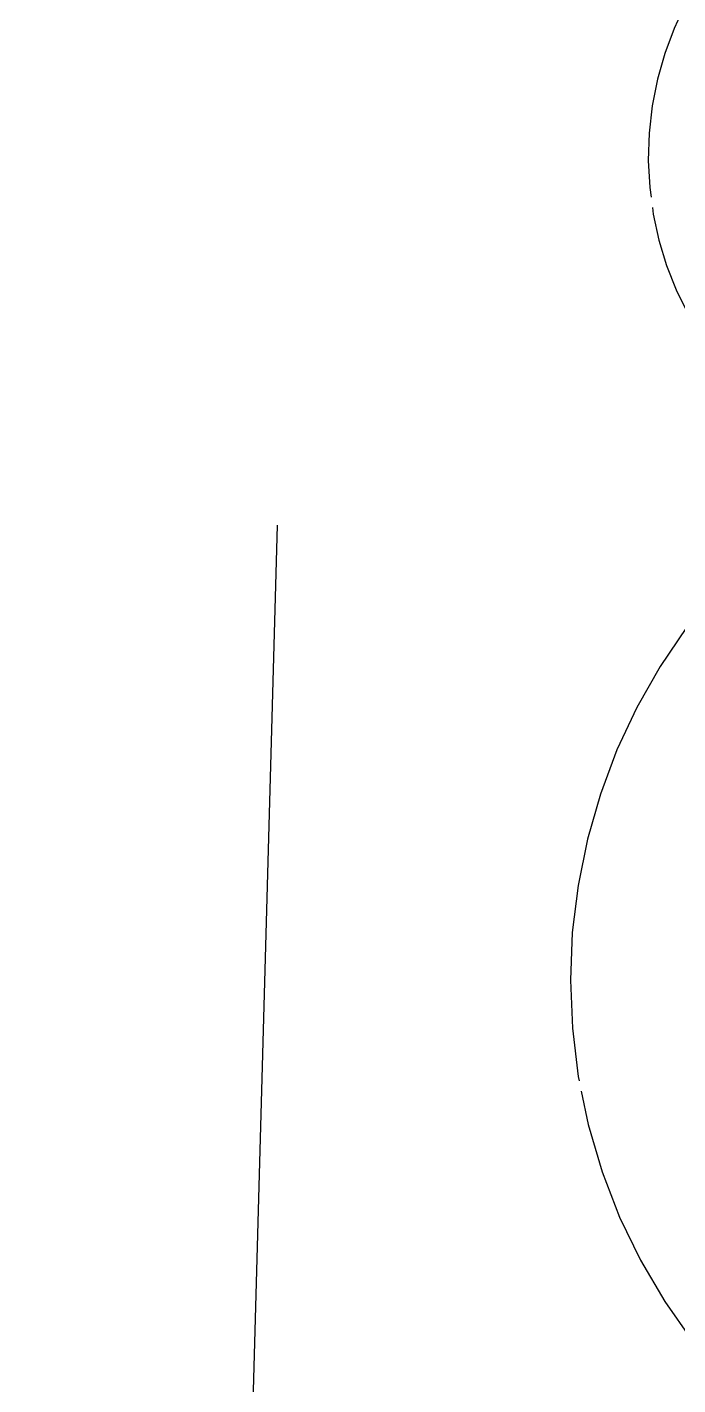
# Model space of a CAD drawing. Extents: x 383425 to 391668, y 6055101 to 6059545.
# Drawn here: x 384904.62 to 384910.75, y 6058482.64 to 6058495.44 of the extents above; entities that cross this region are included whole.
import ezdxf

# ---------------------------------------------------------------- set-up
doc = ezdxf.new("R2010")
doc.units = 0
doc.header["$LTSCALE"] = 5
doc.linetypes.add('0', pattern=[1, 1, 0])
doc.linetypes.add('foc-ACCESSROAD', pattern=[3.75, 2.5, -1.25])
doc.layers.add('C-WS', color=13, linetype='foc-ACCESSROAD')
doc.layers.add('T-BUSH', color=110, linetype='0')

msp = doc.modelspace()

# ---------------------------------------------------------------- linework, layer by layer
at = {"layer": 'C-WS', "flags": 128}
msp.add_lwpolyline([(384910.124, 6058603.202), (384906.591, 6058477.077), (384876.98, 6058477.847), (384753.25, 6058481.325), (384692.127, 6058483.093), (384692.686, 6058503.027), (384693.247, 6058523.011), (384695.657, 6058608.795), (384695.774, 6058612.941), (384910.229, 6058606.938), (384910.229, 6058606.938), (384910.124, 6058603.202)], close=True, dxfattribs=at)
at = {"layer": 'T-BUSH', "flags": 128}
msp.add_lwpolyline([(384914.039, 6058512.734, 0.75), (384913.612, 6058506.749, 0.75), (384912.936, 6058497.274, 0.75), (384912.509, 6058491.289, 0.75), (384915.121, 6058480.86, 0.75), (384921.119, 6058480.7, 0.75), (384930.615, 6058480.448, 0.75), (384936.613, 6058480.288, 0.75), (384949.609, 6058479.942, 0.75), (384955.607, 6058479.783, 0.75), (384965.103, 6058479.53, 0.75), (384971.101, 6058479.371, 0.75), (384984.097, 6058479.025, 0.75), (384990.094, 6058478.865, 0.75), (384999.591, 6058478.613, 0.75), (385005.589, 6058478.453, 0.75), (385018.584, 6058478.108, 0.75), (385024.582, 6058477.948, 0.75), (385034.079, 6058477.695, 0.75), (385040.077, 6058477.536, 0.75), (385053.072, 6058477.19, 0.75), (385059.07, 6058477.031, 0.75), (385068.567, 6058476.778, 0.75), (385074.565, 6058476.618, 0.75), (385087.56, 6058476.273, 0.75), (385093.558, 6058476.113, 0.75), (385103.054, 6058475.861, 0.75), (385109.052, 6058475.701, 0.75), (385122.048, 6058475.355, 0.75), (385128.046, 6058475.196, 0.75), (385137.542, 6058474.943, 0.75), (385143.54, 6058474.784, 0.75), (385156.536, 6058474.438, 0.75), (385162.533, 6058474.278, 0.75), (385172.03, 6058474.026, 0.75), (385178.028, 6058473.866, 0.75), (385191.023, 6058473.521, 0.75), (385197.021, 6058473.361, 0.75), (385206.518, 6058473.108, 0.75), (385212.516, 6058472.949, 0.75), (385225.511, 6058472.603, 0.75), (385231.509, 6058472.444, 0.75), (385241.006, 6058472.191, 0.75), (385247.004, 6058472.031, 0.75), (385259.999, 6058471.686, 0.75), (385265.997, 6058471.526, 0.75), (385275.493, 6058471.274, 0.75), (385281.491, 6058471.114, 0.75), (385294.487, 6058470.768, 0.75), (385300.485, 6058470.609, 0.75), (385309.981, 6058470.356, 0.75), (385315.979, 6058470.197, 0.75), (385328.975, 6058469.851, 0.75), (385334.972, 6058469.691, 0.75), (385344.469, 6058469.439, 0.75), (385350.467, 6058469.279, 0.75), (385363.462, 6058468.934, 0.75), (385369.46, 6058468.774, 0.75), (385378.957, 6058468.521, 0.75), (385384.955, 6058468.362, 0.75), (385397.95, 6058468.016, 0.75), (385403.948, 6058467.857, 0.75), (385413.445, 6058467.604, 0.75), (385419.443, 6058467.444, 0.75), (385432.438, 6058467.099, 0.75), (385438.436, 6058466.939, 0.75), (385447.932, 6058466.687, 0.75), (385453.93, 6058466.527, 0.75), (385466.926, 6058466.181, 0.75), (385472.924, 6058466.022, 0.75), (385482.42, 6058465.769, 0.75), (385488.418, 6058465.61, 0.75), (385501.414, 6058465.264, 0.75), (385504.521, 6058467.331, 0.75), (385501.854, 6058476.449, 0.75), (385500.169, 6058482.208, 0.75), (385496.52, 6058494.685, 0.75), (385494.835, 6058500.444, 0.75), (385492.168, 6058509.562, 0.75), (385496.494, 6058512.197, 0.75), (385508.802, 6058516.38, 0.75), (385514.483, 6058518.31, 0.75), (385519.729, 6058523.5, 0.75), (385518.487, 6058529.37, 0.75), (385515.795, 6058542.088, 0.75), (385514.553, 6058547.958, 0.75), (385512.586, 6058557.252, 0.75), (385511.344, 6058563.122, 0.75), (385508.652, 6058575.841, 0.75), (385507.41, 6058581.711, 0.75), (385505.443, 6058591.005, 0.75), (385504.2, 6058596.875, 0.75), (385501.509, 6058609.593, 0.75), (385500.266, 6058615.463, 0.75), (385498.299, 6058624.757, 0.75), (385497.057, 6058630.627, 0.75), (385494.365, 6058643.346, 0.75), (385493.123, 6058649.216, 0.75), (385491.156, 6058658.51, 0.75), (385489.914, 6058664.38, 0.75), (385487.222, 6058677.098, 0.75), (385485.98, 6058682.968, 0.75), (385484.013, 6058692.262, 0.75), (385482.771, 6058698.132, 0.75), (385480.079, 6058710.85, 0.75), (385478.837, 6058716.72, 0.75), (385476.87, 6058726.014, 0.75), (385475.721, 6058731.903, 0.75), (385473.327, 6058744.681, 0.75), (385472.222, 6058750.578, 0.75), (385470.473, 6058759.916, 0.75), (385469.368, 6058765.813, 0.75), (385466.974, 6058778.591, 0.75), (385465.869, 6058784.488, 0.75), (385464.119, 6058793.826, 0.75), (385463.015, 6058799.723, 0.75), (385451.284, 6058804.177, 0.75), (385441.232, 6058807.117, 0.75)], format="xyb", dxfattribs=at)

doc.saveas('drawing.dxf')
